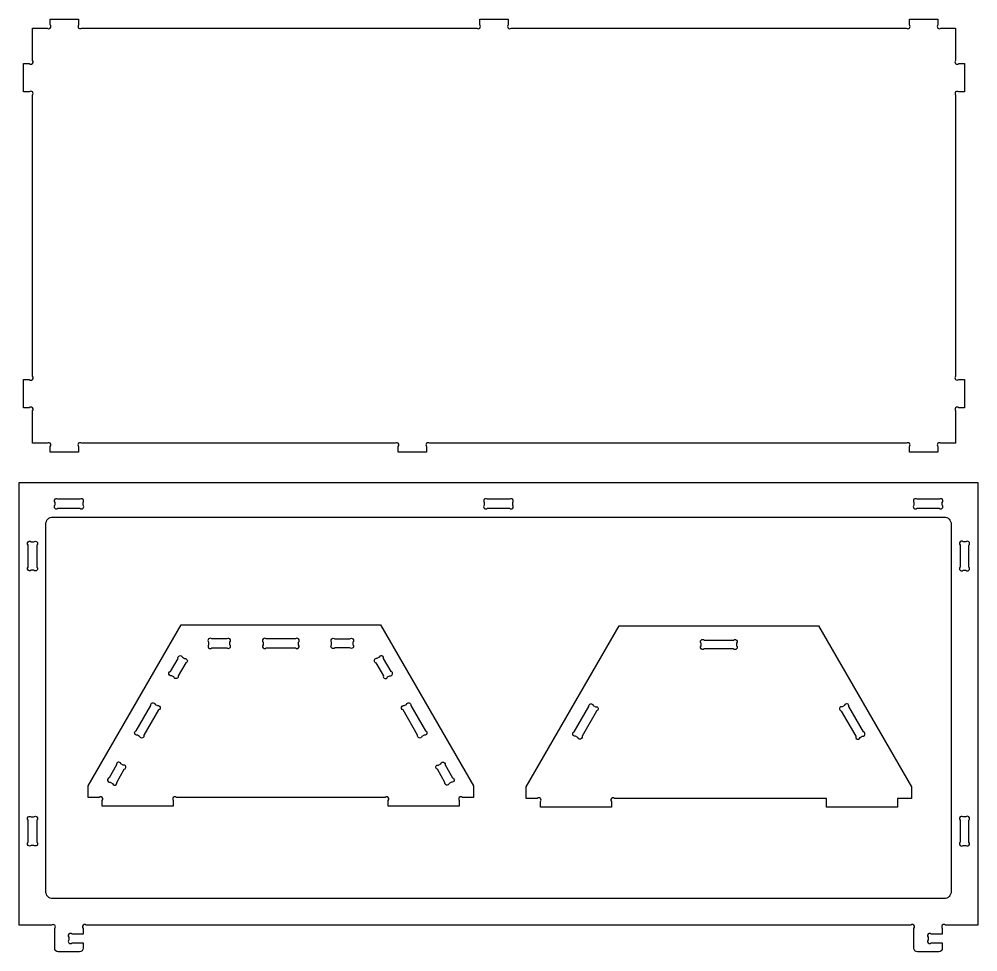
# Model space of a CAD drawing. Extents: x -24.3 to 60.7, y -17.3 to 38.
# Drawn here: x -24.3 to 2.7, y -17.34 to 8.94 of the extents above; entities that cross this region are included whole.
import ezdxf

# ---------------------------------------------------------------- set-up
doc = ezdxf.new("R2010")
doc.units = 0
doc.header["$MEASUREMENT"] = 0
doc.layers.add('LAYER1', color=18, linetype='CONTINUOUS')

msp = doc.modelspace()

# ---------------------------------------------------------------- linework, layer by layer
at = {"layer": 'LAYER1'}
for points in [[(-24.179, -1.208), (-24.017, -1.208, 1), (-23.929, -1.12), (-23.929, 6.805, 1), (-24.017, 6.893), (-24.179, 6.893), (-24.179, 7.693), (-24.017, 7.693, 1), (-23.929, 7.782), (-23.929, 8.693), (-23.517, 8.693, 1), (-23.429, 8.782), (-23.429, 8.943), (-22.629, 8.943), (-22.629, 8.782, 1), (-22.541, 8.693), (-11.417, 8.693, 1), (-11.329, 8.782), (-11.329, 8.943), (-10.529, 8.943), (-10.529, 8.782, 1), (-10.441, 8.693), (0.683, 8.693, 1), (0.771, 8.782), (0.771, 8.943), (1.571, 8.943), (1.571, 8.782, 1), (1.659, 8.693), (2.071, 8.693), (2.071, 7.782, 1), (2.159, 7.693), (2.321, 7.693), (2.321, 6.893), (2.159, 6.893, 1), (2.071, 6.805), (2.071, -1.12, 1), (2.159, -1.208), (2.321, -1.208), (2.321, -2.008), (2.159, -2.008, 1), (2.071, -2.096), (2.071, -3.008), (1.659, -3.008, 1), (1.571, -3.096), (1.571, -3.258), (0.771, -3.258), (0.771, -3.096, 1), (0.683, -3.008), (-12.741, -3.008, 1), (-12.829, -3.096), (-12.829, -3.258), (-13.629, -3.258), (-13.629, -3.096, 1), (-13.717, -3.008), (-22.541, -3.008, 1), (-22.629, -3.096), (-22.629, -3.258), (-23.429, -3.258), (-23.429, -3.096, 1), (-23.517, -3.008), (-23.929, -3.008), (-23.929, -2.096, 1), (-24.017, -2.008), (-24.179, -2.008)], [(2.697, -4.114), (2.697, -16.586), (1.786, -16.586, 1), (1.697, -16.675), (1.697, -16.836), (1.386, -16.836, 1), (1.297, -16.925), (1.297, -16.998, 1), (1.386, -17.086), (1.697, -17.086), (1.697, -17.236, -0.414214), (1.597, -17.336), (0.997, -17.336, -0.414214), (0.897, -17.236), (0.897, -16.675, 1), (0.809, -16.586), (-22.414, -16.586, 1), (-22.503, -16.675), (-22.503, -16.836), (-22.814, -16.836, 1), (-22.903, -16.925), (-22.903, -16.998, 1), (-22.814, -17.086), (-22.503, -17.086), (-22.503, -17.236, -0.414214), (-22.603, -17.336), (-23.203, -17.336, -0.414214), (-23.303, -17.236), (-23.303, -16.675, 1), (-23.391, -16.586), (-24.303, -16.586), (-24.303, -4.114)], [(-23.214, -4.836), (-22.591, -4.836, 1), (-22.503, -4.748), (-22.503, -4.675, 1), (-22.591, -4.586), (-23.214, -4.586, 1), (-23.303, -4.675), (-23.303, -4.748, 1)], [(-11.114, -4.836), (-10.491, -4.836, 1), (-10.403, -4.748), (-10.403, -4.675, 1), (-10.491, -4.586), (-11.114, -4.586, 1), (-11.203, -4.675), (-11.203, -4.748, 1)], [(1.609, -4.586), (0.986, -4.586, 1), (0.897, -4.675), (0.897, -4.748, 1), (0.986, -4.836), (1.609, -4.836, 1), (1.697, -4.748), (1.697, -4.675, 1)], [(1.747, -15.836), (-23.353, -15.836, -0.414214), (-23.553, -15.636), (-23.553, -5.286, -0.414214), (-23.353, -5.086), (1.747, -5.086, -0.414214), (1.947, -5.286), (1.947, -15.636, -0.414214)], [(-23.803, -5.875), (-23.803, -6.498, -1), (-23.891, -6.586), (-23.964, -6.586, -1), (-24.053, -6.498), (-24.053, -5.875, -1), (-23.964, -5.786), (-23.891, -5.786, -1)], [(2.197, -5.875), (2.197, -6.498, 1), (2.286, -6.586), (2.359, -6.586, 1), (2.447, -6.498), (2.447, -5.875, 1), (2.359, -5.786), (2.286, -5.786, 1)], [(-13.906, -13.234), (-13.906, -13.072, 1), (-13.995, -12.984), (-19.874, -12.984, 1), (-19.962, -13.072), (-19.962, -13.234), (-21.962, -13.234), (-21.962, -13.072, 1), (-22.051, -12.984), (-22.362, -12.984), (-22.362, -12.659), (-19.742, -8.121), (-14.127, -8.121), (-11.506, -12.659), (-11.506, -12.984), (-11.818, -12.984, 1), (-11.906, -13.072), (-11.906, -13.234)], [(-1.568, -13.264), (-1.568, -13.014), (-7.536, -13.014, 1), (-7.624, -13.103), (-7.624, -13.264), (-9.624, -13.264), (-9.624, -13.103, 1), (-9.713, -13.014), (-10.024, -13.014), (-10.024, -12.689), (-7.404, -8.151), (-1.789, -8.151), (0.832, -12.689), (0.832, -13.014), (0.432, -13.014), (0.432, -13.264)], [(-18.455, -8.521), (-18.879, -8.521, 1), (-18.967, -8.609), (-18.967, -8.682, 1), (-18.879, -8.771), (-18.455, -8.771, 1), (-18.367, -8.682), (-18.367, -8.609, 1)], [(-16.523, -8.521), (-17.346, -8.521, 1), (-17.434, -8.609), (-17.434, -8.682, 1), (-17.346, -8.771), (-16.523, -8.771, 1), (-16.434, -8.682), (-16.434, -8.609, 1)], [(-15.413, -8.521), (-14.99, -8.521, -1), (-14.902, -8.609), (-14.902, -8.682, -1), (-14.99, -8.771), (-15.413, -8.771, -1), (-15.502, -8.682), (-15.502, -8.609, -1)], [(-5.008, -8.551), (-4.185, -8.551, -1), (-4.096, -8.64), (-4.096, -8.713, -1), (-4.185, -8.801), (-5.008, -8.801, -1), (-5.096, -8.713), (-5.096, -8.64, -1)], [(-19.611, -9.194), (-19.823, -9.56, -1), (-19.944, -9.592), (-20.007, -9.556, -1), (-20.039, -9.435), (-19.828, -9.069, -1), (-19.707, -9.036), (-19.644, -9.073, -1)], [(-14.258, -9.194), (-14.046, -9.56, 1), (-13.925, -9.592), (-13.862, -9.556, 1), (-13.83, -9.435), (-14.041, -9.069, 1), (-14.162, -9.036), (-14.225, -9.073, 1)], [(-20.377, -10.521), (-20.789, -11.234, -1), (-20.91, -11.266), (-20.973, -11.23, -1), (-21.006, -11.109), (-20.594, -10.396, -1), (-20.473, -10.363), (-20.41, -10.4, -1)], [(-13.275, -10.396), (-12.863, -11.109, -1), (-12.896, -11.23), (-12.959, -11.266, -1), (-13.08, -11.234), (-13.491, -10.521, -1), (-13.459, -10.4), (-13.396, -10.363, -1)], [(-8.039, -10.551), (-8.451, -11.264, -1), (-8.572, -11.297), (-8.635, -11.26, -1), (-8.668, -11.139), (-8.256, -10.426, -1), (-8.135, -10.394), (-8.072, -10.431, -1)], [(-1.153, -10.551), (-0.742, -11.264, 1), (-0.621, -11.297), (-0.558, -11.26, 1), (-0.525, -11.139), (-0.937, -10.426, 1), (-1.058, -10.394), (-1.121, -10.431, 1)], [(-21.56, -12.069), (-21.772, -12.436, 1), (-21.74, -12.557), (-21.676, -12.593, 1), (-21.555, -12.561), (-21.344, -12.194, 1), (-21.376, -12.074), (-21.44, -12.037, 1)], [(-12.309, -12.069), (-12.097, -12.436, -1), (-12.129, -12.557), (-12.193, -12.593, -1), (-12.313, -12.561), (-12.525, -12.194, -1), (-12.493, -12.074), (-12.429, -12.037, -1)], [(-23.803, -13.625), (-23.803, -14.248, -1), (-23.891, -14.336), (-23.964, -14.336, -1), (-24.053, -14.248), (-24.053, -13.625, -1), (-23.964, -13.536), (-23.891, -13.536, -1)], [(2.197, -13.625), (2.197, -14.248, 1), (2.286, -14.336), (2.359, -14.336, 1), (2.447, -14.248), (2.447, -13.625, 1), (2.359, -13.536), (2.286, -13.536, 1)]]:
    msp.add_lwpolyline(points, format="xyb", close=True, dxfattribs=at)

doc.saveas('drawing.dxf')
